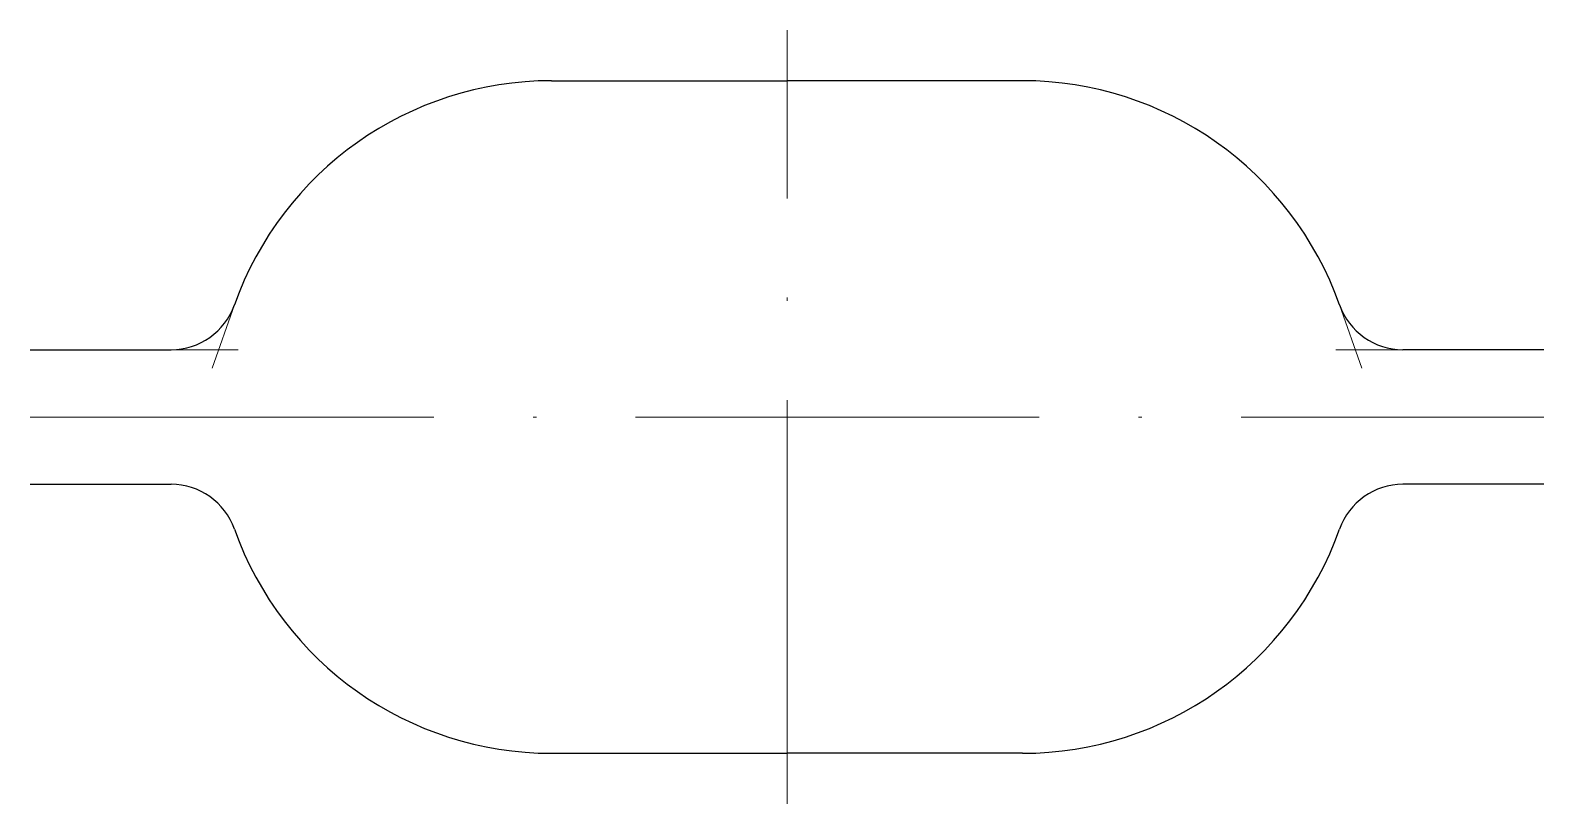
# Model space of a CAD drawing. Header units: millimetres. Extents: x -22.5 to 22.5, y -11.5 to 11.5.
import ezdxf

# ---------------------------------------------------------------- set-up
doc = ezdxf.new("R2010")
doc.units = ezdxf.units.MM
doc.linetypes.add('ACAD_ISO02W100', pattern=[15, 12, -3])
doc.linetypes.add('ACAD_ISO10W100', pattern=[18, 12, -2.95, 0.1, -2.95])
doc.layers.get('0').update_dxf_attribs({"lineweight": 25, "true_color": 0x000000})
doc.layers.add('s', color=7, linetype='ACAD_ISO02W100', lineweight=13, true_color=0x000000)
doc.layers.add('sp', color=7, linetype='ACAD_ISO10W100', lineweight=13, true_color=0x000000)

msp = doc.modelspace()

# ---------------------------------------------------------------- linework, layer by layer
for p, q in [((-7, 10), (0, 10)), ((7, 10), (0, 10)), ((-22.5, 2), (-18.314, 2)), ((22.5, 2), (18.314, 2)), ((-22.5, -2), (-18.314, -2)), ((22.5, -2), (18.314, -2)), ((-7, -10), (0, -10)), ((7, -10), (0, -10))]:
    msp.add_line(p, q)
for centre, radius, start, end in [((-7, 0), 10, 90, 160.5288), ((7, 0), 10, 19.4712, 90), ((-18.314, 4), 2, 270, 340.5288), ((18.314, 4), 2, 199.4712, 270), ((-18.314, -4), 2, 19.4712, 90), ((18.314, -4), 2, 90, 160.5288), ((-7, 0), 10, 199.4712, 270), ((7, 0), 10, 270, 340.5288)]:
    msp.add_arc(centre, radius, start, end)
at = {"layer": 's'}
for p, q in [((-17.095, 1.448), (-16.428, 3.333)), ((16.428, 3.333), (17.095, 1.448)), ((-18.314, 2), (-16.314, 2)), ((16.314, 2), (18.314, 2))]:
    msp.add_line(p, q, dxfattribs=at)
at = {"layer": 'sp'}
for p, q in [((0, -11.5), (0, 11.5)), ((-22.5, 0), (22.5, 0))]:
    msp.add_line(p, q, dxfattribs=at)

doc.saveas('drawing.dxf')
